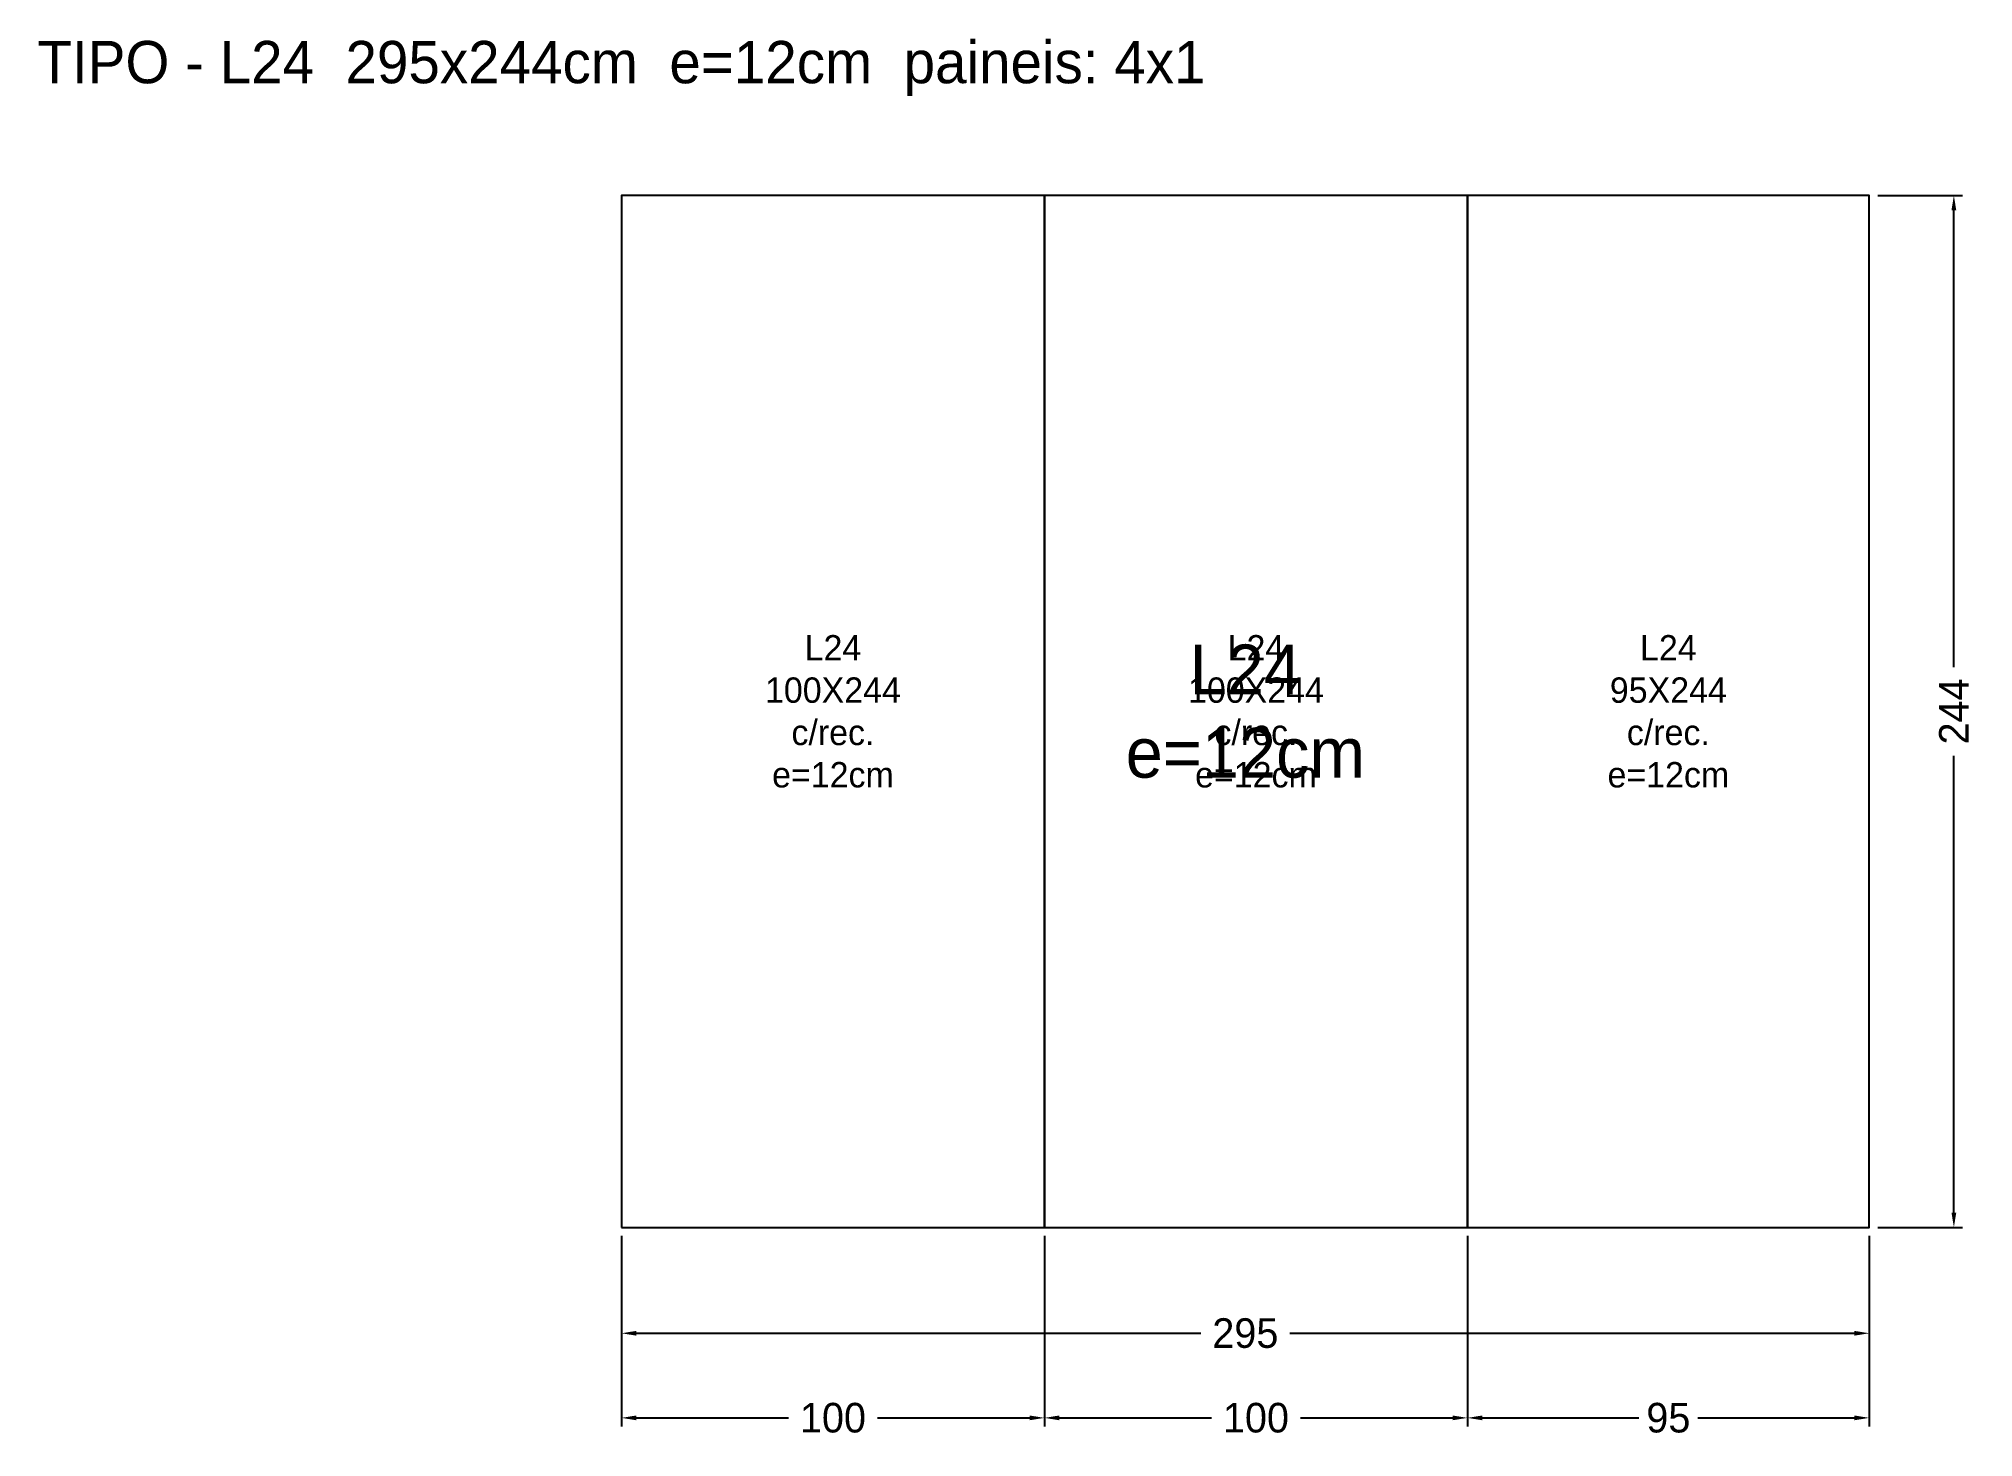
# Model space of a CAD drawing. Header units: metres. Extents: x -138 to 320, y -50 to 281.
import ezdxf

# ---------------------------------------------------------------- set-up
doc = ezdxf.new("R2010")
doc.units = ezdxf.units.M
for name, color, linetype in [('AUX00', 2, 'Continuous'), ('Contorno', 7, 'Continuous'), ('COTA', 3, 'Continuous'), ('NOMENCLATURA', 2, 'Continuous'), ('Paineis', 3, 'Continuous'), ('Texto Secao', 2, 'Continuous')]:
    doc.layers.add(name, color=color, linetype=linetype)
doc.dimstyles.new('COTA_LJ', dxfattribs={"dimtxt": 7, "dimasz": 3.5, "dimexe": 2, "dimexo": 2, "dimgap": 1.5, "dimtad": 1, "dimdec": 1, "dimcen": 2.5, "dimclrd": 3, "dimclre": 3, "dimclrt": 3, "dimazin": 3, "dimtfac": 1, "dimtmove": 0, "dimatfit": 3})

# ---------------------------------------------------------------- blocks, each defined once
blk = doc.blocks.new('_CLOSEDFILLED')
at = {"color": 0, "linetype": 'BYBLOCK'}
blk.add_solid([(-1, 0.16), (0, 0), (-1, -0.16)], dxfattribs=at)
blk = doc.blocks.new('*D1')
at = {"color": 3}
for p, q in [((0, -2), (0, -27)), ((295, -2), (295, -27)), ((3.5, -25), (137, -25)), ((158, -25), (291.5, -25))]:
    blk.add_line(p, q, dxfattribs=at)
at = {"layer": 'Defpoints'}
for p in [(0, 0), (295, 0), (0, -25)]:
    blk.add_point(p, dxfattribs=at)
at = {"layer": 'COTA', "color": 3, "xscale": 3.5, "yscale": 3.5, "rotation": 180}
blk.add_blockref('_CLOSEDFILLED', (0, -25), dxfattribs=at)
at = {"layer": 'COTA', "color": 3, "xscale": 3.5, "yscale": 3.5}
blk.add_blockref('_CLOSEDFILLED', (295, -25), dxfattribs=at)
at = {"layer": 'COTA', "color": 3, "insert": (147.5, -25), "char_height": 7, "attachment_point": 5}
blk.add_mtext('295', dxfattribs=at)
blk = doc.blocks.new('*D2')
at = {"color": 3}
for p, q in [((297, 244), (317, 244)), ((315, 132.5), (315, 240.5)), ((315, 3.5), (315, 111.5)), ((297, 0), (317, 0))]:
    blk.add_line(p, q, dxfattribs=at)
at = {"layer": 'Defpoints'}
for p in [(295, 244), (295, 0), (315, 0)]:
    blk.add_point(p, dxfattribs=at)
at = {"layer": 'COTA', "color": 3, "xscale": 3.5, "yscale": 3.5}
for p, rotation in [((315, 244), 90), ((315, 0), 270)]:
    blk.add_blockref('_CLOSEDFILLED', p, dxfattribs=dict(at, rotation=rotation))
at = {"layer": 'COTA', "color": 3, "insert": (315, 122), "char_height": 7, "attachment_point": 5, "rotation": 90}
blk.add_mtext('244', dxfattribs=at)
blk = doc.blocks.new('*D3')
at = {"color": 3}
for p, q in [((0, -2), (0, -47)), ((100, -2), (100, -47)), ((3.5, -45), (39.5, -45)), ((60.5, -45), (96.5, -45))]:
    blk.add_line(p, q, dxfattribs=at)
at = {"layer": 'Defpoints'}
for p in [(0, 0), (100, 0), (0, -45)]:
    blk.add_point(p, dxfattribs=at)
at = {"layer": 'COTA', "color": 3, "xscale": 3.5, "yscale": 3.5, "rotation": 180}
blk.add_blockref('_CLOSEDFILLED', (0, -45), dxfattribs=at)
at = {"layer": 'COTA', "color": 3, "xscale": 3.5, "yscale": 3.5}
blk.add_blockref('_CLOSEDFILLED', (100, -45), dxfattribs=at)
at = {"layer": 'COTA', "color": 3, "insert": (50, -45), "char_height": 7, "attachment_point": 5}
blk.add_mtext('100', dxfattribs=at)
blk = doc.blocks.new('*D4')
at = {"color": 3}
for p, q in [((100, -2), (100, -47)), ((200, -2), (200, -47)), ((103.5, -45), (139.5, -45)), ((160.5, -45), (196.5, -45))]:
    blk.add_line(p, q, dxfattribs=at)
at = {"layer": 'Defpoints'}
for p in [(100, 0), (200, 0), (100, -45)]:
    blk.add_point(p, dxfattribs=at)
at = {"layer": 'COTA', "color": 3, "xscale": 3.5, "yscale": 3.5, "rotation": 180}
blk.add_blockref('_CLOSEDFILLED', (100, -45), dxfattribs=at)
at = {"layer": 'COTA', "color": 3, "xscale": 3.5, "yscale": 3.5}
blk.add_blockref('_CLOSEDFILLED', (200, -45), dxfattribs=at)
at = {"layer": 'COTA', "color": 3, "insert": (150, -45), "char_height": 7, "attachment_point": 5}
blk.add_mtext('100', dxfattribs=at)
blk = doc.blocks.new('*D5')
at = {"color": 3}
for p, q in [((200, -2), (200, -47)), ((295, -2), (295, -47)), ((203.5, -45), (240.5, -45)), ((254.5, -45), (291.5, -45))]:
    blk.add_line(p, q, dxfattribs=at)
at = {"layer": 'Defpoints'}
for p in [(200, 0), (295, 0), (200, -45)]:
    blk.add_point(p, dxfattribs=at)
at = {"layer": 'COTA', "color": 3, "xscale": 3.5, "yscale": 3.5, "rotation": 180}
blk.add_blockref('_CLOSEDFILLED', (200, -45), dxfattribs=at)
at = {"layer": 'COTA', "color": 3, "xscale": 3.5, "yscale": 3.5}
blk.add_blockref('_CLOSEDFILLED', (295, -45), dxfattribs=at)
at = {"layer": 'COTA', "color": 3, "insert": (247.5, -45), "char_height": 7, "attachment_point": 5}
blk.add_mtext('95', dxfattribs=at)

msp = doc.modelspace()

# ---------------------------------------------------------------- linework, layer by layer
at = {"layer": 'Contorno'}
msp.add_lwpolyline([(0, 0), (295, 0), (295, 244), (0, 244), (0, 0)], close=True, dxfattribs=at)
at = {"layer": 'Paineis'}
for points in [[(0, 0), (100, 0), (100, 244), (0, 244)], [(100, 0), (200, 0), (200, 244), (100, 244)], [(200, 0), (295, 0), (295, 244), (200, 244)]]:
    msp.add_lwpolyline(points, close=True, dxfattribs=at)

# ---------------------------------------------------------------- texts
at = {"layer": 'AUX00', "char_height": 6, "attachment_point": 5}
for s, insert, width in [('\\pxqc;L24^J100X244^Jc/rec.^Je=12cm', (50, 122), 100), ('\\pxqc;L24^J100X244^Jc/rec.^Je=12cm', (150, 122), 100), ('\\pxqc;L24^J95X244^Jc/rec.^Je=12cm', (247.5, 122), 95)]:
    msp.add_mtext(s, dxfattribs=dict(at, insert=insert, width=width))
at = {"layer": 'NOMENCLATURA', "insert": (0, 274), "char_height": 10, "width": 315, "attachment_point": 5}
msp.add_mtext('TIPO - L24  295x244cm  e=12cm  paineis: 4x1', dxfattribs=at)
at = {"layer": 'Texto Secao', "insert": (147.5, 122), "char_height": 11.8, "width": 295, "attachment_point": 5}
msp.add_mtext('L24\\Pe=12cm', dxfattribs=at)

# ---------------------------------------------------------------- dimensions: what is measured, and where the dimension line sits
at = {"layer": 'COTA'}
dim = msp.add_linear_dim(base=(315, 0), p1=(295, 0), p2=(295, 244), angle=90, dimstyle='COTA_LJ', dxfattribs=at)
dim.commit()
dim.dimension.update_dxf_attribs({"geometry": '*D2', "text_midpoint": (315, 122)})
for base, p1, p2, picture, middle in [((0, -25), (0, 0), (295, 0), '*D1', (147.5, -25)), ((0, -45), (0, 0), (100, 0), '*D3', (50, -45)), ((100, -45), (100, 0), (200, 0), '*D4', (150, -45)), ((200, -45), (200, 0), (295, 0), '*D5', (247.5, -45))]:
    dim = msp.add_linear_dim(base=base, p1=p1, p2=p2, dimstyle='COTA_LJ', dxfattribs=at)
    dim.commit()
    dim.dimension.update_dxf_attribs({"geometry": picture, "text_midpoint": middle})

doc.saveas('drawing.dxf')
